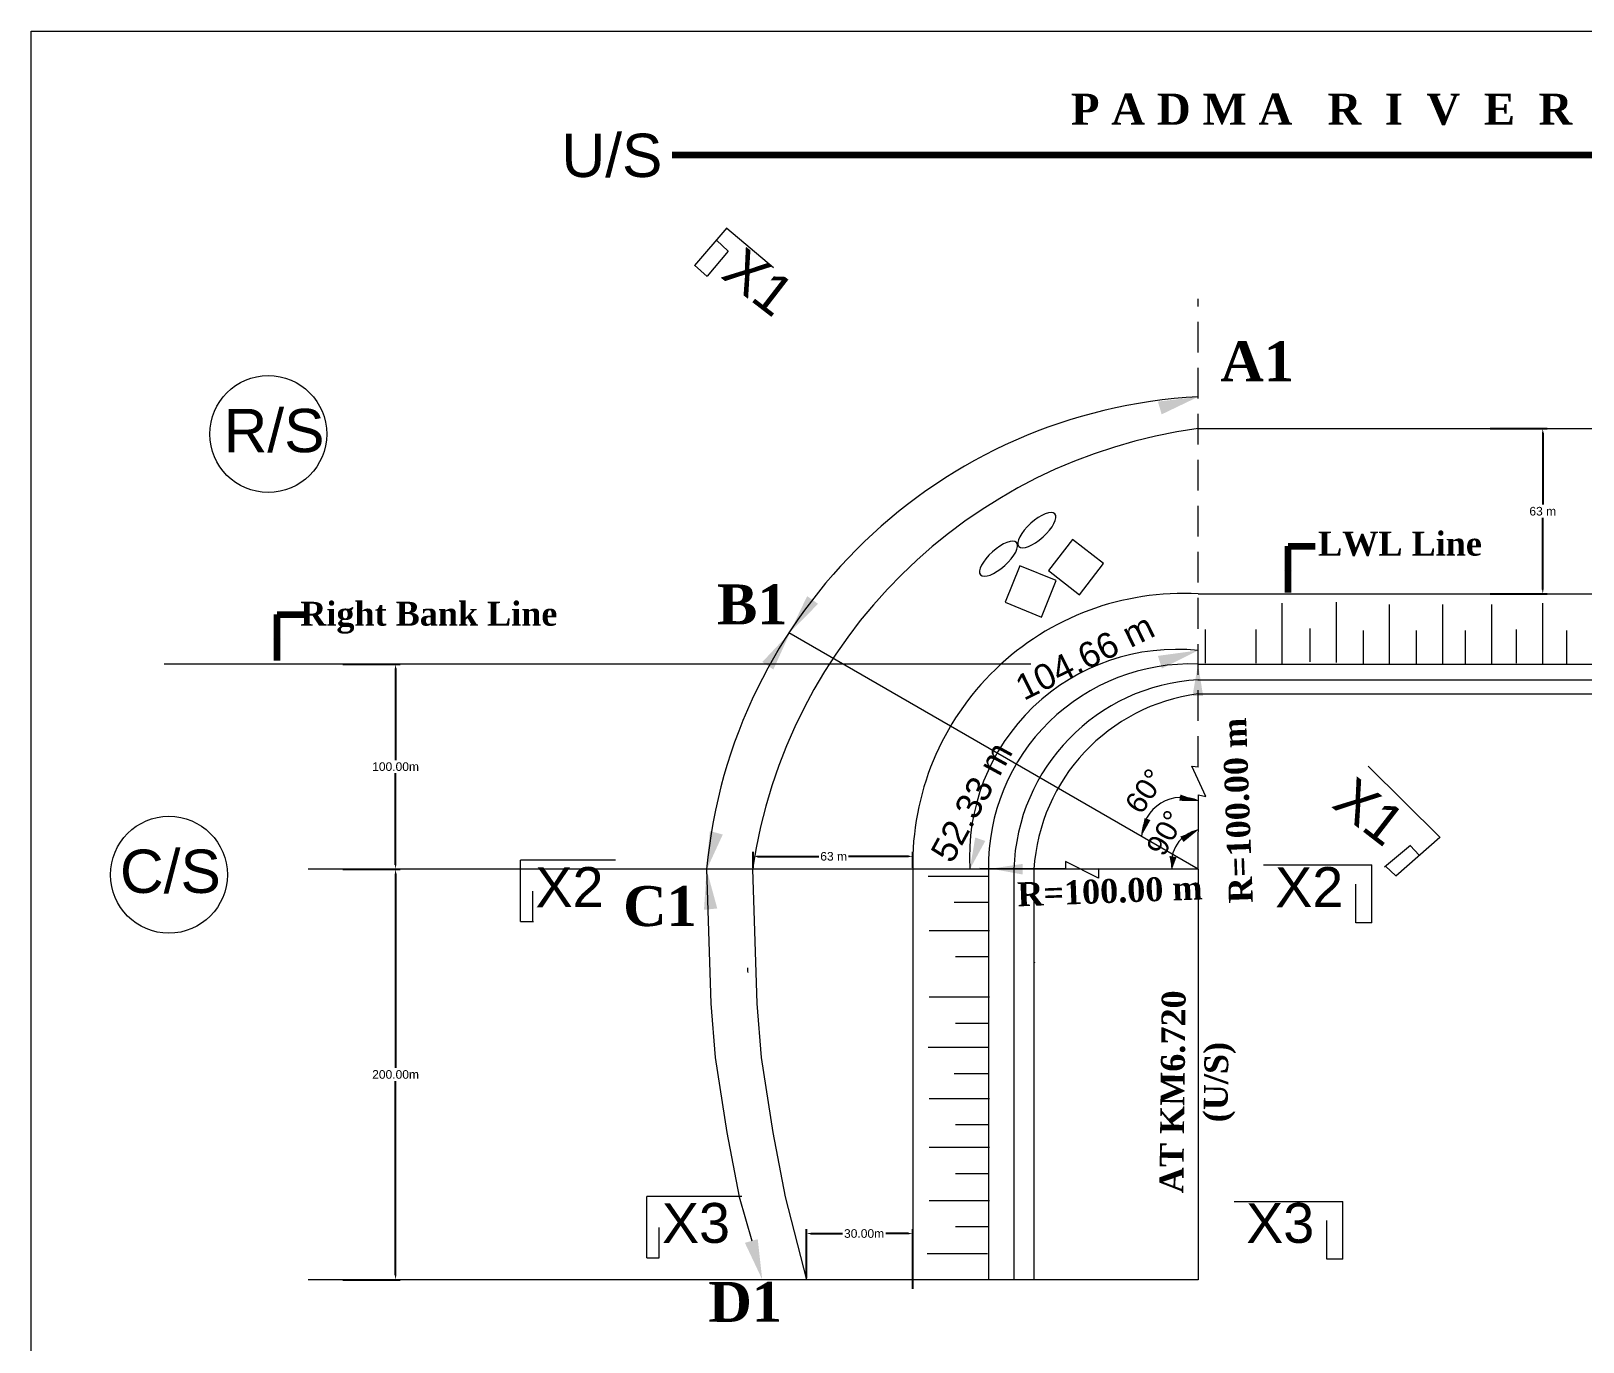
# Model space of a CAD drawing. Header units: inches. Extents: x 15 to 141071, y -30183 to 14738.
# Drawn here: x 70571.8 to 70635.1, y -9372 to -9318.5 of the extents above; entities that cross this region are included whole.
import ezdxf

# ---------------------------------------------------------------- set-up
doc = ezdxf.new("R2010")
doc.units = ezdxf.units.IN
doc.header["$MEASUREMENT"] = 0
doc.header["$PDMODE"] = 3
doc.linetypes.add('DASHED2', pattern=[0.375, 0.25, -0.125])
doc.layers.add('LINE', color=7, linetype='Continuous')
doc.layers.add('Long Section Labels', color=7, linetype='Continuous', lineweight=9)
doc.styles.add('Arial-200', font='arial.ttf')
doc.styles.get("Standard").update_dxf_attribs({"font": 'arial.ttf'})
doc.dimstyles.get("Standard").update_dxf_attribs({"dimtxt": 0.18, "dimasz": 0.18, "dimexe": 0.18, "dimexo": 0.0625, "dimgap": 0.09, "dimtad": 0, "dimtih": 1, "dimtoh": 1, "dimdec": 4, "dimzin": 0, "dimdsep": 46, "dimtxsty": 'Standard', "dimcen": 0.09, "dimadec": 0, "dimazin": 0, "dimtfac": 1, "dimtdec": 4, "dimtofl": 0, "dimtmove": 0, "dimatfit": 3, "dimfxl": 1, "dimtolj": 1, "dimtzin": 0, "dimarcsym": 0})

# ---------------------------------------------------------------- blocks, each defined once
blk = doc.blocks.new('*D223')
at = {"color": 0, "linetype": 'ByBlock', "lineweight": -2, "ltscale": 0.5, "transparency": 16777216}
for p, q in [((70631.3, -9334.742), (70633.629, -9334.742)), ((70633.449, -9334.922), (70633.449, -9337.843)), ((70633.449, -9341.303), (70633.449, -9338.382)), ((70631.3, -9341.483), (70633.629, -9341.483))]:
    blk.add_line(p, q, dxfattribs=at)
at = {"color": 0, "linetype": 'ByBlock', "ltscale": 0.5, "transparency": 16777216}
for points in [[(70633.419, -9334.922), (70633.479, -9334.922), (70633.449, -9334.742)], [(70633.419, -9341.303), (70633.479, -9341.303), (70633.449, -9341.483)]]:
    blk.add_solid(points, dxfattribs=at)
at = {"layer": 'Defpoints', "color": 0, "linetype": 'ByBlock', "ltscale": 0.5, "transparency": 16777216}
for p in [(70631.237, -9334.742), (70631.237, -9341.483), (70633.449, -9341.483)]:
    blk.add_point(p, dxfattribs=at)
at = {"color": 0, "linetype": 'ByBlock', "lineweight": 20, "ltscale": 0.5, "transparency": 16777216, "insert": (70633.449, -9338.113), "char_height": 0.18, "attachment_point": 5}
blk.add_mtext('\\A1;{\\H1.95x;63 m}', dxfattribs=at)
blk = doc.blocks.new('*D224')
at = {"color": 0, "linetype": 'ByBlock', "lineweight": -2, "ltscale": 0.5, "transparency": 16777216}
for p, q in [((70601.274, -9352.64), (70601.274, -9351.994)), ((70607.777, -9352.64), (70607.777, -9351.994)), ((70601.454, -9352.174), (70603.943, -9352.174)), ((70607.597, -9352.174), (70605.164, -9352.174))]:
    blk.add_line(p, q, dxfattribs=at)
at = {"color": 0, "linetype": 'ByBlock', "ltscale": 0.5, "transparency": 16777216}
for points in [[(70601.454, -9352.144), (70601.454, -9352.204), (70601.274, -9352.174)], [(70607.597, -9352.144), (70607.597, -9352.204), (70607.777, -9352.174)]]:
    blk.add_solid(points, dxfattribs=at)
at = {"layer": 'Defpoints', "color": 0, "linetype": 'ByBlock', "ltscale": 0.5, "transparency": 16777216}
for p in [(70607.777, -9352.174), (70601.274, -9352.702), (70607.777, -9352.702)]:
    blk.add_point(p, dxfattribs=at)
at = {"color": 0, "linetype": 'ByBlock', "lineweight": 20, "ltscale": 0.5, "transparency": 16777216, "insert": (70604.553, -9352.174), "char_height": 0.18, "attachment_point": 5}
blk.add_mtext('\\A1;{\\H1.95x;63 m}', dxfattribs=at)
blk = doc.blocks.new('*D225')
at = {"color": 0, "linetype": 'ByBlock', "lineweight": -2, "ltscale": 0.5, "transparency": 16777216}
for p, q in [((70584.553, -9344.339), (70586.882, -9344.339)), ((70586.702, -9344.519), (70586.702, -9348.251)), ((70586.702, -9352.522), (70586.702, -9348.79)), ((70584.553, -9352.702), (70586.882, -9352.702))]:
    blk.add_line(p, q, dxfattribs=at)
at = {"color": 0, "linetype": 'ByBlock', "ltscale": 0.5, "transparency": 16777216}
for points in [[(70586.672, -9344.519), (70586.732, -9344.519), (70586.702, -9344.339)], [(70586.672, -9352.522), (70586.732, -9352.522), (70586.702, -9352.702)]]:
    blk.add_solid(points, dxfattribs=at)
at = {"layer": 'Defpoints', "color": 0, "linetype": 'ByBlock', "ltscale": 0.5, "transparency": 16777216}
for p in [(70584.491, -9344.339), (70584.491, -9352.702), (70586.702, -9352.702)]:
    blk.add_point(p, dxfattribs=at)
at = {"color": 0, "linetype": 'ByBlock', "lineweight": 20, "ltscale": 0.5, "transparency": 16777216, "insert": (70586.702, -9348.52), "char_height": 0.18, "attachment_point": 5}
blk.add_mtext('\\A1;{\\H1.95x;100.00m}', dxfattribs=at)
blk = doc.blocks.new('*D226')
at = {"color": 0, "linetype": 'ByBlock', "lineweight": -2, "ltscale": 0.5, "transparency": 16777216}
for p, q in [((70584.553, -9352.701), (70586.882, -9352.701)), ((70586.702, -9352.881), (70586.702, -9360.793)), ((70586.702, -9369.242), (70586.702, -9361.331)), ((70584.553, -9369.422), (70586.882, -9369.422))]:
    blk.add_line(p, q, dxfattribs=at)
at = {"color": 0, "linetype": 'ByBlock', "ltscale": 0.5, "transparency": 16777216}
for points in [[(70586.672, -9352.881), (70586.732, -9352.881), (70586.702, -9352.701)], [(70586.672, -9369.242), (70586.732, -9369.242), (70586.702, -9369.422)]]:
    blk.add_solid(points, dxfattribs=at)
at = {"layer": 'Defpoints', "color": 0, "linetype": 'ByBlock', "ltscale": 0.5, "transparency": 16777216}
for p in [(70584.491, -9352.701), (70584.491, -9369.422), (70586.702, -9369.422)]:
    blk.add_point(p, dxfattribs=at)
at = {"color": 0, "linetype": 'ByBlock', "lineweight": 20, "ltscale": 0.5, "transparency": 16777216, "insert": (70586.702, -9361.062), "char_height": 0.18, "attachment_point": 5}
blk.add_mtext('\\A1;{\\H1.95x;200.00m}', dxfattribs=at)
blk = doc.blocks.new('*D227')
at = {"color": 0, "linetype": 'ByBlock', "lineweight": -2, "ltscale": 0.5, "transparency": 16777216}
for p, q in [((70603.442, -9369.36), (70603.442, -9367.363)), ((70603.622, -9367.543), (70604.911, -9367.543)), ((70607.597, -9367.543), (70606.675, -9367.543)), ((70607.777, -9369.795), (70607.777, -9367.363))]:
    blk.add_line(p, q, dxfattribs=at)
at = {"color": 0, "linetype": 'ByBlock', "ltscale": 0.5, "transparency": 16777216}
for points in [[(70603.622, -9367.513), (70603.622, -9367.573), (70603.442, -9367.543)], [(70607.597, -9367.513), (70607.597, -9367.573), (70607.777, -9367.543)]]:
    blk.add_solid(points, dxfattribs=at)
at = {"layer": 'Defpoints', "color": 0, "linetype": 'ByBlock', "ltscale": 0.5, "transparency": 16777216}
for p in [(70607.777, -9367.543), (70603.442, -9369.422), (70607.777, -9369.858)]:
    blk.add_point(p, dxfattribs=at)
at = {"color": 0, "linetype": 'ByBlock', "lineweight": 20, "ltscale": 0.5, "transparency": 16777216, "insert": (70605.793, -9367.543), "char_height": 0.18, "attachment_point": 5}
blk.add_mtext('\\A1;{\\H1.95x;30.00m}', dxfattribs=at)

msp = doc.modelspace()

# ---------------------------------------------------------------- linework, layer by layer
at = {"color": 0, "linetype": 'Continuous', "lineweight": 20, "ltscale": 0.5}
for p, q in [((70600.248971, -9327.512142), (70599.77261, -9327.072704)), ((70599.403004, -9328.542706), (70598.877302, -9328.083086)), ((70619.713111, -9349.733879), (70619.143546, -9348.496893)), ((70619.143546, -9348.496893), (70619.415266, -9348.522831)), ((70619.713111, -9349.733879), (70619.143546, -9348.496893)), ((70619.143546, -9348.496893), (70619.415266, -9348.522831)), ((70629.272897, -9351.403894), (70626.331301, -9348.498721)), ((70619.405389, -9352.693367), (70619.417051, -9349.673509)), ((70619.405389, -9352.693367), (70619.417051, -9349.673509)), ((70619.417051, -9349.673509), (70619.713111, -9349.733879)), ((70619.417051, -9349.673509), (70619.713111, -9349.733879)), ((70628.051097, -9351.735781), (70628.407194, -9352.130106)), ((70595.66346, -9352.326314), (70591.79133, -9352.326314)), ((70591.79133, -9354.824183), (70591.79133, -9352.326314)), ((70610.860874, -9352.584228), (70610.860874, -9369.422246)), ((70614.003666, -9352.379674), (70614.00272, -9352.684176)), ((70614.003666, -9352.379674), (70614.00272, -9352.684176)), ((70615.341493, -9353.059773), (70614.003666, -9352.379674)), ((70615.341493, -9353.059773), (70614.003666, -9352.379674)), ((70622.064598, -9352.524579), (70626.489233, -9352.524579)), ((70626.489233, -9354.88373), (70626.489233, -9352.524579)), ((70619.405392, -9352.702246), (70583.143139, -9352.702246)), ((70607.776771, -9352.702246), (70607.776771, -9369.422246)), ((70614.00272, -9352.684176), (70610.503784, -9352.673305)), ((70614.00272, -9352.684176), (70610.503784, -9352.673305)), ((70611.898133, -9352.677637), (70611.898133, -9369.422246)), ((70612.713071, -9352.680169), (70612.713071, -9369.422246)), ((70615.342801, -9352.688339), (70615.341493, -9353.059773)), ((70615.342801, -9352.688339), (70615.341493, -9353.059773)), ((70619.402969, -9352.700953), (70615.342801, -9352.688339)), ((70619.402969, -9352.700953), (70615.342801, -9352.688339)), ((70619.405392, -9352.692543), (70619.405392, -9369.422246)), ((70619.405392, -9352.692543), (70619.405392, -9369.422246)), ((70592.294215, -9354.824183), (70592.294215, -9353.588303)), ((70625.83149, -9354.88373), (70625.83149, -9353.301018)), ((70592.321284, -9354.840298), (70591.785715, -9354.840298)), ((70626.489233, -9354.88373), (70625.83149, -9354.88373)), ((70600.815514, -9366.03515), (70596.943384, -9366.03515)), ((70596.943384, -9368.533019), (70596.943384, -9366.03515)), ((70620.879527, -9366.233414), (70625.304161, -9366.233414)), ((70625.304161, -9368.592566), (70625.304161, -9366.233414)), ((70624.646418, -9368.592566), (70624.646418, -9367.009854)), ((70597.44627, -9368.533019), (70597.44627, -9367.297139)), ((70596.943384, -9368.533019), (70597.44627, -9368.533019)), ((70625.304161, -9368.592566), (70624.646418, -9368.592566)), ((70619.405392, -9369.422246), (70583.143139, -9369.422246))]:
    msp.add_line(p, q, dxfattribs=at)
at = {"color": 0, "linetype": 'DASHED2', "lineweight": 20, "ltscale": 5}
msp.add_line((70619.407499, -9348.522089), (70619.407499, -9329.457101), dxfattribs=at)
msp.add_line((70619.407499, -9348.522089), (70619.407499, -9329.457101), dxfattribs=at)
at = {"color": 1, "linetype": 'Continuous', "lineweight": 20, "ltscale": 0.5}
msp.add_line((70619.405893, -9352.697036), (70602.729532, -9343.068935), dxfattribs=at)
at = {"color": 0, "linetype": 'Continuous', "lineweight": 20, "ltscale": 0.5}
for points in [[(70599.375078, -9352.702246), (70599.552752, -9358.170082), (70599.726716, -9360.37582), (70600.194789, -9363.431161), (70600.706578, -9366.050607)], [(70601.248566, -9352.702246), (70601.42624, -9358.170082), (70601.600204, -9360.37582), (70602.068277, -9363.431161), (70602.580066, -9366.050607), (70603.441584, -9369.422246)], [(70600.706578, -9366.050607), (70601.213541, -9367.841219)]]:
    msp.add_lwpolyline(points, dxfattribs=at)
for centre, radius, start, end in [((70620.533419, -9354.669187), 21.24957, 93.03726919, 174.6888817), ((70622.271519, -9355.797357), 21.24957, 97.74590502, 171.62477644), ((70622.271519, -9355.797357), 21.24957, 97.74590502, 171.62477644), ((70618.794199, -9352.484509), 11.019579, 86.80952733, 181.13218293), ((70618.794199, -9352.484509), 11.019579, 86.80952733, 181.13218293), ((70618.529162, -9352.182101), 8.442007, 84.02793138, 183.53245029), ((70618.529162, -9352.182101), 8.442007, 84.02793138, 183.53245029), ((70619.111816, -9352.584228), 8.250942, 87.94629337, 180.81955809), ((70619.111816, -9352.584228), 8.250942, 87.94629337, 180.81955809), ((70619.857977, -9352.932487), 7.963923, 93.24265544, 178.34331429), ((70619.857977, -9352.932487), 7.963923, 93.24265544, 178.34331429), ((70620.405346, -9353.197429), 7.709647, 97.43655763, 176.31740752), ((70620.405346, -9353.197429), 7.709647, 97.43655763, 176.31740752), ((70618.732127, -9351.397952), 1.630139, 64.51686859, 178.17203373), ((70622.271519, -9355.797357), 21.24957, 182.49375771, 182.9774298), ((70622.271519, -9355.797357), 21.24957, 182.49375771, 182.9774298), ((70619.857977, -9352.932487), 7.963923, 206.54122207, 206.76417091), ((70619.857977, -9352.932487), 7.963923, 206.54122207, 206.76417091)]:
    msp.add_arc(centre, radius, start, end, dxfattribs=at)
at = {"linetype": 'ByBlock', "lineweight": 20, "ltscale": 0.5}
for points in [[(70617.918686, -9334.165789), (70617.76727, -9333.64398), (70619.408404, -9333.450638)], [(70603.474138, -9341.573153), (70603.918164, -9341.886286), (70602.756753, -9343.061797)], [(70602.097565, -9344.557977), (70601.646161, -9344.255577), (70602.779065, -9343.052567)], [(70617.928126, -9344.5241), (70617.767538, -9344.005041), (70619.40501, -9343.782808)], [(70599.510615, -9351.141768), (70600.03496, -9351.284151), (70599.345639, -9352.785996)], [(70599.810299, -9354.296387), (70599.269755, -9354.35137), (70599.375078, -9352.702246)], [(70600.936314, -9367.919708), (70601.459098, -9367.771696), (70601.641743, -9369.414056)]]:
    msp.add_solid(points, dxfattribs=at)
at = {"layer": 'LINE', "color": 7, "lineweight": 20, "ltscale": 0.5}
for p, q in [((70600.194016, -9326.562002), (70598.88305, -9328.101904)), ((70600.194016, -9326.562002), (70598.88305, -9328.101904)), ((70600.202686, -9326.573962), (70602.105039, -9328.182928)), ((70600.252907, -9327.522557), (70599.399172, -9328.538428)), ((70600.252907, -9327.522557), (70599.399172, -9328.538428)), ((70619.402291, -9334.742468), (70649.335855, -9334.742468)), ((70619.402291, -9334.742468), (70649.335855, -9334.742468)), ((70619.407499, -9341.482801), (70648.705199, -9341.482801)), ((70619.407499, -9341.482801), (70648.705199, -9341.482801)), ((70622.833815, -9344.318889), (70622.833815, -9341.863461)), ((70622.833815, -9344.318889), (70622.833815, -9341.863461)), ((70625.043483, -9344.275603), (70625.043483, -9341.820175)), ((70625.043483, -9344.275603), (70625.043483, -9341.820175)), ((70633.448855, -9344.318889), (70633.448855, -9341.863461)), ((70633.448855, -9344.318889), (70633.448855, -9341.863461)), ((70627.209815, -9344.362175), (70627.209815, -9341.906747)), ((70627.209815, -9344.362175), (70627.209815, -9341.906747)), ((70629.376147, -9344.362175), (70629.376147, -9341.906747)), ((70629.376147, -9344.362175), (70629.376147, -9341.906747)), ((70631.369175, -9344.362175), (70631.369175, -9341.906747)), ((70631.369175, -9344.362175), (70631.369175, -9341.906747)), ((70619.704663, -9344.29637), (70619.704663, -9342.927413)), ((70619.704663, -9344.29637), (70619.704663, -9342.927413)), ((70621.768042, -9344.297161), (70621.768042, -9342.928204)), ((70621.768042, -9344.297161), (70621.768042, -9342.928204)), ((70623.97771, -9344.253875), (70623.97771, -9342.884918)), ((70623.97771, -9344.253875), (70623.97771, -9342.884918)), ((70626.144042, -9344.340447), (70626.144042, -9342.97149)), ((70626.144042, -9344.340447), (70626.144042, -9342.97149)), ((70628.310375, -9344.340447), (70628.310375, -9342.97149)), ((70628.310375, -9344.340447), (70628.310375, -9342.97149)), ((70630.303403, -9344.340447), (70630.303403, -9342.97149)), ((70630.303403, -9344.340447), (70630.303403, -9342.97149)), ((70632.383083, -9344.297161), (70632.383083, -9342.928204)), ((70632.383083, -9344.297161), (70632.383083, -9342.928204)), ((70634.435698, -9344.343281), (70634.435698, -9342.974324)), ((70634.435698, -9344.343281), (70634.435698, -9342.974324)), ((70601.964011, -9344.338586), (70577.27079, -9344.338586)), ((70601.964011, -9344.338586), (70577.27079, -9344.338586)), ((70597.616804, -9344.339376), (70579.334169, -9344.339376)), ((70597.616804, -9344.339376), (70579.334169, -9344.339376)), ((70610.528469, -9344.338586), (70596.309793, -9344.338586)), ((70610.528469, -9344.338586), (70596.309793, -9344.338586)), ((70612.591848, -9344.339376), (70598.373173, -9344.339376)), ((70612.591848, -9344.339376), (70598.373173, -9344.339376)), ((70619.402291, -9344.339376), (70649.335855, -9344.339376)), ((70619.402291, -9344.339376), (70649.335855, -9344.339376)), ((70612.24684, -9344.982106), (70612.24684, -9344.982106)), ((70612.24684, -9344.982106), (70612.24684, -9344.982106)), ((70619.393751, -9344.982106), (70649.335855, -9344.982106)), ((70619.393751, -9344.982106), (70649.335855, -9344.982106)), ((70612.24684, -9345.553421), (70612.24684, -9345.553421)), ((70612.24684, -9345.553421), (70612.24684, -9345.553421)), ((70619.401459, -9345.553421), (70649.335855, -9345.553421)), ((70619.401459, -9345.553421), (70649.335855, -9345.553421)), ((70628.054223, -9351.733176), (70627.004294, -9352.608262)), ((70627.463813, -9352.974097), (70627.038048, -9352.580129)), ((70627.463813, -9352.974097), (70627.038048, -9352.580129)), ((70627.463813, -9352.974097), (70627.038048, -9352.580129)), ((70627.463813, -9352.974097), (70627.038048, -9352.580129)), ((70610.860874, -9352.993059), (70608.405446, -9352.993059)), ((70610.860874, -9352.993059), (70608.405446, -9352.993059)), ((70610.839146, -9354.058832), (70609.470189, -9354.058832)), ((70610.839146, -9354.058832), (70609.470189, -9354.058832)), ((70610.90416, -9355.202718), (70608.448732, -9355.202718)), ((70610.90416, -9355.202718), (70608.448732, -9355.202718)), ((70610.882432, -9356.26849), (70609.513475, -9356.26849)), ((70610.882432, -9356.26849), (70609.513475, -9356.26849)), ((70610.906994, -9357.915327), (70608.451565, -9357.915327)), ((70610.906994, -9357.915327), (70608.451565, -9357.915327)), ((70610.885265, -9358.9811), (70609.516308, -9358.9811)), ((70610.885265, -9358.9811), (70609.516308, -9358.9811)), ((70610.860874, -9359.967943), (70608.405446, -9359.967943)), ((70610.860874, -9359.967943), (70608.405446, -9359.967943)), ((70610.839146, -9361.033716), (70609.470189, -9361.033716)), ((70610.839146, -9361.033716), (70609.470189, -9361.033716)), ((70610.90416, -9362.047623), (70608.448732, -9362.047623)), ((70610.90416, -9362.047623), (70608.448732, -9362.047623)), ((70610.882432, -9363.113396), (70609.513475, -9363.113396)), ((70610.882432, -9363.113396), (70609.513475, -9363.113396)), ((70610.90416, -9364.040651), (70608.448732, -9364.040651)), ((70610.90416, -9364.040651), (70608.448732, -9364.040651)), ((70610.882432, -9365.106424), (70609.513475, -9365.106424)), ((70610.882432, -9365.106424), (70609.513475, -9365.106424)), ((70610.90416, -9366.206983), (70608.448732, -9366.206983)), ((70610.90416, -9366.206983), (70608.448732, -9366.206983)), ((70610.882432, -9367.272756), (70609.513475, -9367.272756)), ((70610.882432, -9367.272756), (70609.513475, -9367.272756)), ((70610.817588, -9368.373315), (70608.36216, -9368.373315)), ((70610.817588, -9368.373315), (70608.36216, -9368.373315))]:
    msp.add_line(p, q, dxfattribs=at)
for points in [[(70614.569369, -9341.512656), (70615.556094, -9340.247899), (70614.291337, -9339.261174), (70613.304612, -9340.52593)], [(70614.569369, -9341.512656), (70615.556094, -9340.247899), (70614.291337, -9339.261174), (70613.304612, -9340.52593)], [(70613.023243, -9342.424363), (70613.623915, -9340.936939), (70612.136492, -9340.336267), (70611.535819, -9341.823691)], [(70613.023243, -9342.424363), (70613.623915, -9340.936939), (70612.136492, -9340.336267), (70611.535819, -9341.823691)]]:
    msp.add_lwpolyline(points, close=True, dxfattribs=at)
msp.add_lwpolyline([(70627.463813, -9352.974097), (70629.252425, -9351.391936)], dxfattribs=at)
msp.add_lwpolyline([(70627.463813, -9352.974097), (70629.252425, -9351.391936)], dxfattribs=at)
for centre in [(70581.513426, -9334.966787), (70581.513426, -9334.966787), (70577.466309, -9352.923627), (70577.466309, -9352.923627)]:
    msp.add_circle(centre, 2.381398, dxfattribs=at)
for centre, radius, start, end in [((70619.697899, -9352.448201), 1.383273, 101.86280544, 190.58270699), ((70619.77842, -9352.540261), 1.491122, 186.05358162, 186.23648605)]:
    msp.add_arc(centre, radius, start, end, dxfattribs=at)
at = {"layer": 'LINE', "color": 7, "lineweight": 20, "ltscale": 0.5, "extrusion": (0, 0, -1)}
for centre in [(70612.834223, -9338.881293), (70612.834223, -9338.881293), (70611.273068, -9340.045929), (70611.273068, -9340.045929)]:
    msp.add_ellipse(centre, major_axis=(0.735328, 0.661002), ratio=0.379800122, dxfattribs=at)
at = {"layer": 'LINE', "color": 7, "lineweight": 20, "ltscale": 0.5}
for points in [[(70619.17549, -9345.637708), (70619.60883, -9345.641085), (70619.402291, -9344.339376)], [(70619.17549, -9345.637708), (70619.60883, -9345.641085), (70619.402291, -9344.339376)], [(70618.684687, -9349.656203), (70618.639954, -9349.905003), (70619.40872, -9349.914803)], [(70618.684687, -9349.656203), (70618.639954, -9349.905003), (70619.40872, -9349.914803)], [(70618.697716, -9349.661611), (70618.652982, -9349.910411), (70619.421748, -9349.920211)], [(70618.697716, -9349.661611), (70618.652982, -9349.910411), (70619.421748, -9349.920211)], [(70617.461546, -9350.69703), (70617.224294, -9350.609773), (70617.081148, -9351.365158)], [(70618.679219, -9351.366004), (70618.804877, -9351.585349), (70619.400085, -9351.098703)], [(70618.679219, -9351.366004), (70618.804877, -9351.585349), (70619.400085, -9351.098703)], [(70618.692675, -9351.361772), (70618.818333, -9351.581118), (70619.413542, -9351.094471)], [(70618.692675, -9351.361772), (70618.818333, -9351.581118), (70619.413542, -9351.094471)], [(70610.732046, -9351.547098), (70610.322679, -9351.404923), (70610.100835, -9352.70411)], [(70612.253506, -9352.913748), (70612.260968, -9352.480459), (70610.95737, -9352.674714)], [(70612.253506, -9352.913748), (70612.260968, -9352.480459), (70610.95737, -9352.674714)], [(70618.527693, -9352.205338), (70618.235881, -9352.157501), (70618.34008, -9352.702246)]]:
    msp.add_solid(points, dxfattribs=at)
at = {"layer": 'Long Section Labels'}
msp.add_lwpolyline([(70571.846827, -9318.547084), (70763.191247, -9318.547084), (70763.191247, -9453.846723), (70571.846827, -9453.846723)], close=True, dxfattribs=at)

# ---------------------------------------------------------------- texts
at = {"layer": 'LINE', "color": 7, "lineweight": 20, "ltscale": 0.5, "style": 'Arial-200'}
for s, p in [('U/S', (70593.462, -9324.494408)), ('U/S', (70593.462, -9324.494408)), ('R/S', (70579.693003, -9335.707055)), ('R/S', (70579.693003, -9335.707055)), ('C/S', (70575.469483, -9353.663896)), ('C/S', (70575.469483, -9353.663896))]:
    msp.add_text(s, height=1.7660951, dxfattribs=at).set_placement(p)
at = {"layer": 'LINE', "color": 7, "lineweight": 20, "ltscale": 0.5}
for s, insert, char_height, width, attachment_point in [('{\\fTimes New Roman|b1|i0|c0|p18;P A D M A   R  I  V  E  R}', (70614.220184, -9321.096658), 1.26523018, 49.69258669, 1), ('{\\fTimes New Roman|b1|i0|c0|p18;P A D M A   R  I  V  E  R}', (70614.220184, -9321.096658), 1.26523018, 49.69258669, 1), ('{\\fTimes New Roman|b1|i0|c0|p18;A1}', (70620.313615, -9332.813641), 1.62532551, 58.38116407, 7), ('{\\fTimes New Roman|b1|i0|c0|p18;A1}', (70620.313615, -9332.813641), 1.62532551, 58.38116407, 7), ('{\\fTimes New Roman|b1|i0|c0|p18;LWL Line}', (70630.96826, -9339.943768), 0.97519531, 35.02869844, 9), ('{\\fTimes New Roman|b1|i0|c0|p18;LWL Line}', (70630.96826, -9339.943768), 0.97519531, 35.02869844, 9), ('{\\fTimes New Roman|b1|i0|c0|p18;B1}', (70599.806084, -9342.726893), 1.62532551, 58.38116407, 7), ('{\\fTimes New Roman|b1|i0|c0|p18;Right Bank Line}', (70593.296531, -9343.104323), 0.97519531, 35.02869844, 9), ('{\\fTimes New Roman|b1|i0|c0|p18;Right Bank Line}', (70593.296531, -9343.104323), 0.97519531, 35.02869844, 9), ('{\\fTimes New Roman|b1|i0|c0|p18;C1}', (70595.974153, -9355.036037), 1.62532551, 58.38116407, 7), ('{\\fTimes New Roman|b1|i0|c0|p18;D1}', (70599.448409, -9371.143815), 1.62532551, 58.38116407, 7)]:
    msp.add_mtext(s, dxfattribs=dict(at, insert=insert, char_height=char_height, width=width, attachment_point=attachment_point))
for s, insert, char_height, width, attachment_point, rotation in [('X1', (70599.905884, -9328.563086), 1.6253255, 58.38116407, 7, 322.30626857), ('X1', (70599.905884, -9328.563086), 1.6253255, 58.38116407, 7, 322.30626857), ('{\\fTimes New Roman|b1|i0|c0|p18;R=100.00 m}', (70621.378888, -9346.515489), 0.97519531, 35.02869844, 9, 92.1233567), ('{\\fTimes New Roman|b1|i0|c0|p18;R=100.00 m}', (70621.378888, -9346.515489), 0.97519531, 35.02869844, 9, 92.1233567), ('X1', (70624.795435, -9350.137089), 1.6253255, 58.38116407, 7, 322.30626857), ('X1', (70624.795435, -9350.137089), 1.6253255, 58.38116407, 7, 322.30626857), ('X2', (70592.404616, -9354.24753), 1.6253255, 58.38116407, 7, 0.30626857), ('X2', (70622.547776, -9354.24753), 1.6253255, 58.38116407, 7, 0.30626857), ('{\\fTimes New Roman|b1|i0|c0|p18;R=100.00 m}', (70612.019076, -9353.238149), 0.97519531, 35.02869844, 1, 2.1662074), ('{\\fTimes New Roman|b1|i0|c0|p18;AT KM6.720}', (70617.924082, -9357.629332), 0.97519531, 35.02869844, 3, 89.32851316), ('{\\fTimes New Roman|b1|i0|c0|p18;AT KM6.720}', (70617.924082, -9357.629332), 0.97519531, 35.02869844, 3, 89.32851316), ('{\\fTimes New Roman|b1|i0|c0|p18;(U/S)}', (70619.665745, -9359.728106), 0.97519531, 35.02869844, 3, 89.32851316), ('{\\fTimes New Roman|b1|i0|c0|p18;(U/S)}', (70619.665745, -9359.728106), 0.97519531, 35.02869844, 3, 89.32851316), ('X3', (70597.55667, -9367.956366), 1.6253255, 58.38116407, 7, 0.30626857), ('X3', (70621.362705, -9367.956366), 1.6253255, 58.38116407, 7, 0.30626857)]:
    msp.add_mtext(s, dxfattribs=dict(at, insert=insert, char_height=char_height, width=width, attachment_point=attachment_point, rotation=rotation))
at = {"layer": 'LINE', "color": 7, "lineweight": 20, "ltscale": 0.5, "attachment_point": 5}
for s, insert, char_height, rotation in [('104.66 m', (70614.789627, -9344.044876), 1.0400474, 26.33800682), ('52.33 m', (70610.17846, -9349.959204), 1.0400474, 61.33800682), ('\\A1;60°', (70617.239142, -9349.51545), 0.8667062, 56.1899566), ('\\A1;90°', (70618.073026, -9351.220453), 0.8667062, 61.1899566)]:
    msp.add_mtext(s, dxfattribs=dict(at, insert=insert, char_height=char_height, rotation=rotation))

# ---------------------------------------------------------------- dimensions: what is measured, and where the dimension line sits
at = {"linetype": 'ByBlock', "lineweight": 20, "ltscale": 0.5}
for base, p1, p2, text, picture, middle in [((70633.448855, -9341.482801), (70631.237006, -9334.742468), (70631.237006, -9341.482801), '{\\H1.95x;63 m}', '*D223', (70633.448855, -9338.112634)), ((70586.702362, -9352.702246), (70584.490513, -9344.338586), (70584.490513, -9352.702246), '{\\H1.95x;100.00m}', '*D225', (70586.702362, -9348.520416)), ((70586.702362, -9369.422246), (70584.490513, -9352.701455), (70584.490513, -9369.422246), '{\\H1.95x;200.00m}', '*D226', (70586.702362, -9361.06185))]:
    dim = msp.add_linear_dim(base=base, p1=p1, p2=p2, angle=90, text=text, dimstyle='Standard', override={"dimfxl": 700, "dimfxlon": 1}, dxfattribs=at)
    dim.commit()
    dim.dimension.update_dxf_attribs({"geometry": picture, "text_midpoint": middle})
for base, p1, p2, text, picture, middle in [((70607.776771, -9352.174252), (70601.274265, -9352.702246), (70607.776771, -9352.702246), '{\\H1.95x;63 m}', '*D224', (70604.553495, -9352.174252)), ((70607.776771, -9367.543097), (70603.441584, -9369.422246), (70607.776771, -9369.857718), '{\\H1.95x;30.00m}', '*D227', (70605.792953, -9367.543097))]:
    dim = msp.add_linear_dim(base=base, p1=p1, p2=p2, angle=180, text=text, dimstyle='Standard', override={"dimfxl": 700, "dimfxlon": 1}, dxfattribs=at)
    dim.commit()
    dim.dimension.update_dxf_attribs({"geometry": picture, "text_midpoint": middle, "dimtype": 160})

# ---------------------------------------------------------------- leaders
at = {"layer": 'LINE', "color": 7, "lineweight": 20, "ltscale": 0.5}
for points, override in [([(70654.334975, -9323.607967), (70597.97759, -9323.607967)], {"dimtxt": 1.2, "dimasz": 4, "dimclrd": 7, "dimclre": 7, "dimclrt": 7, "dimlwd": 65535, "dimlwe": 65535}), ([(70654.334975, -9323.607967), (70597.97759, -9323.607967)], {"dimtxt": 1.2, "dimasz": 4, "dimclrd": 7, "dimclre": 7, "dimclrt": 7, "dimlwd": 65535, "dimlwe": 65535}), ([(70623.069123, -9341.42235), (70623.069123, -9339.536573), (70624.168921, -9339.536573)], {"dimtxt": 1.2, "dimasz": 0.9, "dimclrd": 7, "dimclre": 7, "dimclrt": 7, "dimlwd": 65535, "dimlwe": 65535}), ([(70623.069123, -9341.42235), (70623.069123, -9339.536573), (70624.168921, -9339.536573)], {"dimtxt": 1.2, "dimasz": 0.9, "dimclrd": 7, "dimclre": 7, "dimclrt": 7, "dimlwd": 65535, "dimlwe": 65535}), ([(70581.86976, -9344.199557), (70581.86976, -9342.31378), (70582.969558, -9342.31378)], {"dimtxt": 1.2, "dimasz": 0.9, "dimclrd": 7, "dimclre": 7, "dimclrt": 7, "dimlwd": 65535, "dimlwe": 65535}), ([(70581.86976, -9344.199557), (70581.86976, -9342.31378), (70582.969558, -9342.31378)], {"dimtxt": 1.2, "dimasz": 0.9, "dimclrd": 7, "dimclre": 7, "dimclrt": 7, "dimlwd": 65535, "dimlwe": 65535})]:
    msp.add_leader(points, dimstyle='Standard', override=override, dxfattribs=at)

doc.saveas('drawing.dxf')
